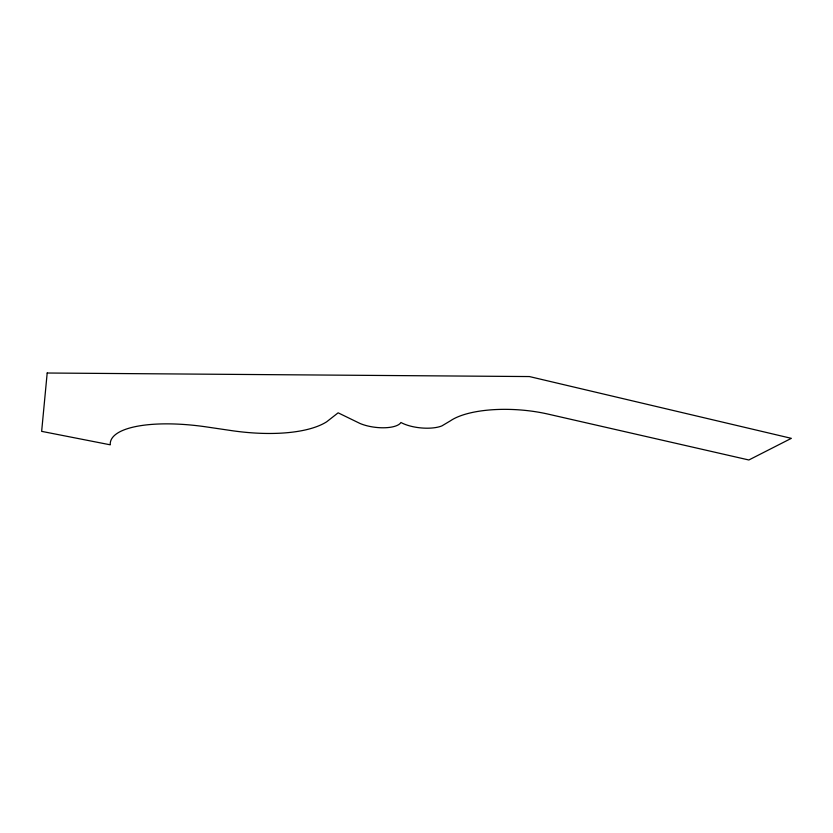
<?xml version="1.0" encoding="UTF-8"?>
<svg xmlns="http://www.w3.org/2000/svg" width="833" height="833" viewBox="0 0 833 833"><rect width="100%" height="100%" fill="white"/><g stroke="black" fill="none" stroke-linecap="round" stroke-linejoin="round"><path stroke-width="1.25" d="M47.189 373.017L41.65 431.359L110.268 444.822A98.481 31.175 9.5 0 1 206.771 426.965L231.21 430.567A107.821 40.244 9.8 0 0 326.703 421.769L338.136 412.824L360.075 423.497A25.323 9.434 6.9 0 0 400.933 422.477A26.25 9.881 6 0 0 441.886 425.902L450.372 420.852A74.616 27.239 4.1 0 1 547.958 414.084L748.857 459.983L791.35 438.345L529.413 376.558L47.189 373.017"/></g></svg>
